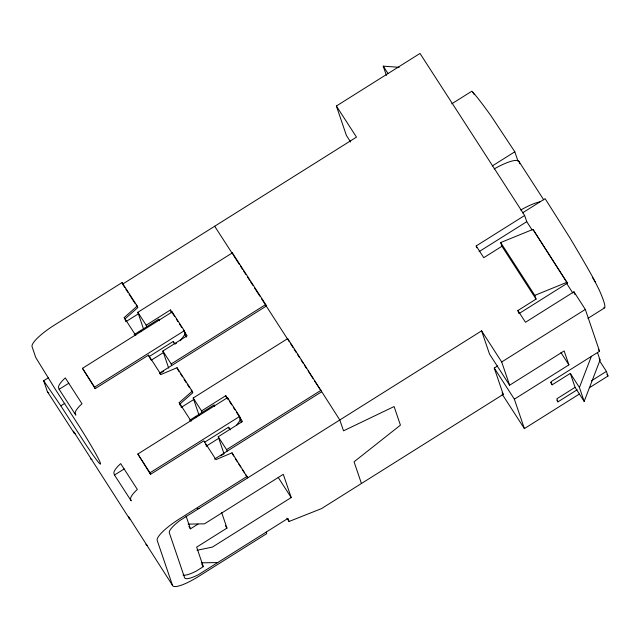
<?xml version="1.0" encoding="UTF-8"?>
<svg xmlns="http://www.w3.org/2000/svg" width="640" height="640" viewBox="0 0 640 640"><rect width="100%" height="100%" fill="white"/><g stroke="black" fill="none" stroke-linecap="round" stroke-linejoin="round"><path stroke-width="0.96" d="M597.52 352.632L600.056 360.072L584.168 401.424L579.416 387.48L591.424 356.232M180.344 340.736L185.352 333.824L184.296 330.728L172.16 311.944L82.488 368.312L95.144 388.648L148.472 355.128L160.984 374.504L177.04 367.712L192.208 391.192L192.736 392.744L179.712 404.232L181.128 406.432M236.816 424.912L240.712 419.536L239.656 416.44L227.52 397.656L137.848 454.024L150.504 474.36L203.824 440.84L215.96 459.624L232.024 452.832L247.712 477.864L245.544 474.512M137.224 306.064L137.752 307.616L124.728 319.104L124.2 317.56L137.224 306.064L122.064 282.584L54.192 325.24A28.672 6.36 -32.9 0 0 32.072 346.672L35.76 357.52L55.016 388.792L76.632 422.256A39.424 2.128 57.8 0 1 100.384 463.072A39.424 2.128 57.8 0 1 82.432 439.304L60.816 405.84L43.672 380.76L48.52 377.712M179.712 404.232L179.184 402.68L192.208 391.192M350.632 142L346.4 135.448L336.384 106.008L420 53.448L524.656 215.48L526.76 221.68L532.176 230.064M122.936 283.912L356.48 137.12L336.384 106.008M451.776 103.816L471.832 91.208L474.448 94.072A132.056 7.144 57.8 0 1 491.376 116.384L514.816 151.784L518.04 161.24M143.64 329.328L137.84 312.288L232.36 252.872L265.728 304.536L266.256 306.088L160.008 372.864M125.808 321.728L138.368 313.84M146.704 326.752L146.176 325.2L170.416 309.968L174.72 316.632M134.144 334.648L158.824 319.136L159.352 320.688M138.616 332.488L141.128 330.912M59.136 389.32L58.608 387.768A28.672 6.36 -32.9 0 1 64.216 378.92L65.312 377.912L81.992 403.744L80.904 404.752A28.672 6.36 -32.9 0 0 75.296 413.6L75.824 415.144L59.136 389.32L68.832 383.224M60.816 405.84L64.856 403.296M95.144 388.648L94.616 387.096L184.296 330.728M168.664 368.08L162.864 351.032L187.096 335.8L183.336 329.968M176.56 343.112L175.048 344.064L173.352 341.632M151.664 359.952L163.392 352.584M171.728 365.496L171.2 363.952L265.728 304.536M161.128 372.816L163.64 371.232M492.256 165.968L514.816 151.784M199 415.04L193.192 398L287.72 338.584L339.816 419.976L343.512 430.824L394.096 406.552L400.424 425.144L354.056 461.808L361.44 483.504M181.16 407.44L193.72 399.552M202.064 412.464L201.536 410.912L225.776 395.68L228.464 399.848M189.504 420.36L214.184 404.848L214.712 406.4M194.808 417.672L196.488 416.624M522.56 212.856L545.128 198.672L569.864 237.808A133.272 7.208 57.8 0 1 593.08 277.816L599.112 289.752A279.528 15.12 57.8 0 1 604.632 307.864L587.92 318.368M476.784 247.72L476.176 245.952L524.656 215.48M114.496 475.032L113.968 473.48A28.672 6.36 -32.9 0 1 119.576 464.632L120.672 463.624L137.352 489.456L136.256 490.464A28.672 6.36 -32.9 0 0 130.656 499.312L131.184 500.864L114.496 475.032L124.192 468.936M479.12 251.624L526.76 221.68M519.776 313.104L567.416 283.16L532.976 229.392L500.672 242.552L501.936 246.264L483.76 257.696L476.176 245.952M150.504 474.36L149.976 472.808L239.656 416.44M204.352 442.392L228.592 427.16L229.12 428.704M220.672 455.896L224.024 453.792L218.224 436.744L242.456 421.512L236.536 412.344M206.192 446.192L218.752 438.296M227.088 451.208L226.56 449.664L321.088 390.248M214.528 459.104L321.616 391.8M247.184 476.32L179.32 518.976A28.672 6.36 -32.9 0 0 157.192 540.408L172.488 585.336A28.672 6.36 -32.9 0 0 198.84 576.304L266.704 533.648L266.176 532.096M579.28 394.088L524.384 428.592L514.36 399.16L568.896 364.88L564.144 350.936L509.616 385.216L501.704 361.976L481.608 330.856L179.848 520.52A23.296 5.168 -32.9 0 0 169.312 532.792L184.608 577.72A23.296 5.168 -32.9 0 0 198.312 574.752L287.992 518.384L289.04 521.48L321.448 508.64L503.232 394.384L494.264 368.04L497.616 365.936M518.944 313.624L517.888 310.528L536.064 299.104L534.8 295.384L500.672 242.552M188.872 526.432L190.44 528.856L198.008 524.096M579.416 387.48L570.32 373.392L552.144 384.816L551.088 381.712L599.56 351.248L585.32 309.416L573.944 291.8L525.472 322.272L517.888 310.528M221.664 512.552L226.96 528.096L196.664 547.136L203.304 566.656L196.032 571.232A23.296 5.168 -32.9 0 1 183.048 574.944M501.704 361.976L585.32 309.416M188.104 524.104L204.512 523.832L283.288 474.32L291.2 497.56L212.424 547.072L197.016 550.288M570.32 373.392L575.064 387.336L556.888 398.76L557.944 401.856L577.168 389.776M591.376 380.84L606.416 371.392L599.376 360.488M589.416 387.712L608 376.04L606.416 371.392M604.632 307.864L603.832 307.368M534.8 295.384L567.096 282.232M197.312 508.736L199.24 508.336M201.288 562.84L217.704 562.56M386.408 75.448L383.24 66.152L399.136 67.312M518.816 161.256L543.736 199.84M472.744 92.176L474.376 94.696M592.376 277.392L595.6 282.392M567.416 283.16L532.976 229.392M566.304 282.904L572.808 292.968M598.48 349.568L599.56 351.248M599.144 358.664L600.056 360.072M606.912 374.36L608 376.04M501.936 246.264L536.064 299.104M383.24 66.152L388.056 73.608M560.96 352.6L568.896 364.88M575.064 387.336L584.168 401.424M550.52 382.296L552.144 384.816M556.856 400.176L557.944 401.856M509.616 385.216L489.52 354.096L481.608 330.856M494.264 368.04L514.36 399.16M502.144 392.704L503.232 394.384M502.16 394.184L524.384 428.592M214.688 226.24L232.352 253.592M233.432 255.256L239.344 264.424M240.424 266.088L242.576 269.424M243.656 271.088L245.808 274.424M247.424 276.92L249.576 280.256M250.648 281.92L252.8 285.256M254.416 287.752L259.8 296.088M261.416 298.584L287.712 339.304M288.248 340.136L289.328 341.8M290.4 343.472L293.096 347.632M294.168 349.304L296.32 352.632M297.4 354.304L299.552 357.632M301.168 360.136L303.32 363.464M304.392 365.136L306.544 368.464M308.16 370.968L313.008 378.464M314.616 380.968L320 389.296M176.336 319.136L177.952 321.632M179.568 324.136L181.72 327.464M229.544 401.512L231.696 404.848M233.312 407.344L234.928 409.848M278.2 477.432L291.2 497.56M239.656 417.904L240.712 419.536M184.376 333.784L186.528 337.112M239.736 419.496L241.352 421.992M228.712 427.344L230.328 429.848M286.904 518.168L289.04 521.48M123.128 284.976L124.752 287.488M125.84 289.168L128.008 292.52M129.088 294.2L135.048 303.424M136.128 305.104L137.752 307.616M178.112 370.096L179.192 371.776M180.28 373.456L182.44 376.808M184.064 379.32L186.232 382.68M187.32 384.352L189.488 387.712M191.112 390.224L192.736 392.744M233.632 456.064L232.024 452.832M235.256 458.576L237.424 461.936M238.504 463.608L240.672 466.968M242.296 469.48L244.464 472.832M137.84 312.288L146.176 325.2M162.864 351.032L171.2 363.952M193.192 398L201.536 410.912M218.224 436.744L226.56 449.664M124.2 317.56L135.808 335.528M179.184 402.68L191.176 421.248M125.232 319.888L126.248 321.456M149.448 357.384L151.272 360.2M159.616 373.12L160.56 374.584M205.72 444.504L206.632 445.912M225.392 525.672L226.96 528.096M82.488 368.312L94.616 387.096M137.848 454.024L149.976 472.808M201.744 564.24L203.304 566.656M43.672 380.76L47.36 391.6L73.904 432.696A28.672 6.36 -32.9 0 0 75.28 433.784M73.904 432.696L73.376 431.152L129.264 518.408A28.672 6.36 -32.9 0 0 130.64 519.496M129.264 518.408L128.736 516.864L172.488 585.336M573.944 291.8L574.848 294.456M519.792 163.76L519.216 162.072A33.52 7.432 -32.9 0 0 494.184 168.928M232.36 252.872L232.888 254.424M227.52 397.656L228.048 399.2M225.776 395.68L226.728 398.472M172.16 311.944L172.688 313.488M170.416 309.968L171.368 312.76M173.76 342.992L173.232 341.448L148.992 356.68L148.472 355.128M177.04 367.712L177.568 369.256M122.064 282.584L122.584 284.136M186.088 516.08L190.44 528.856M147.32 545.328A28.672 6.36 -32.9 0 1 145.952 544.24M48.736 392.688A28.672 6.36 -32.9 0 1 47.36 391.6M91.96 459.616A28.672 6.36 -32.9 0 1 90.592 458.528M520.728 210.024A33.52 7.432 -32.9 0 1 539.776 201.864"/></g></svg>
